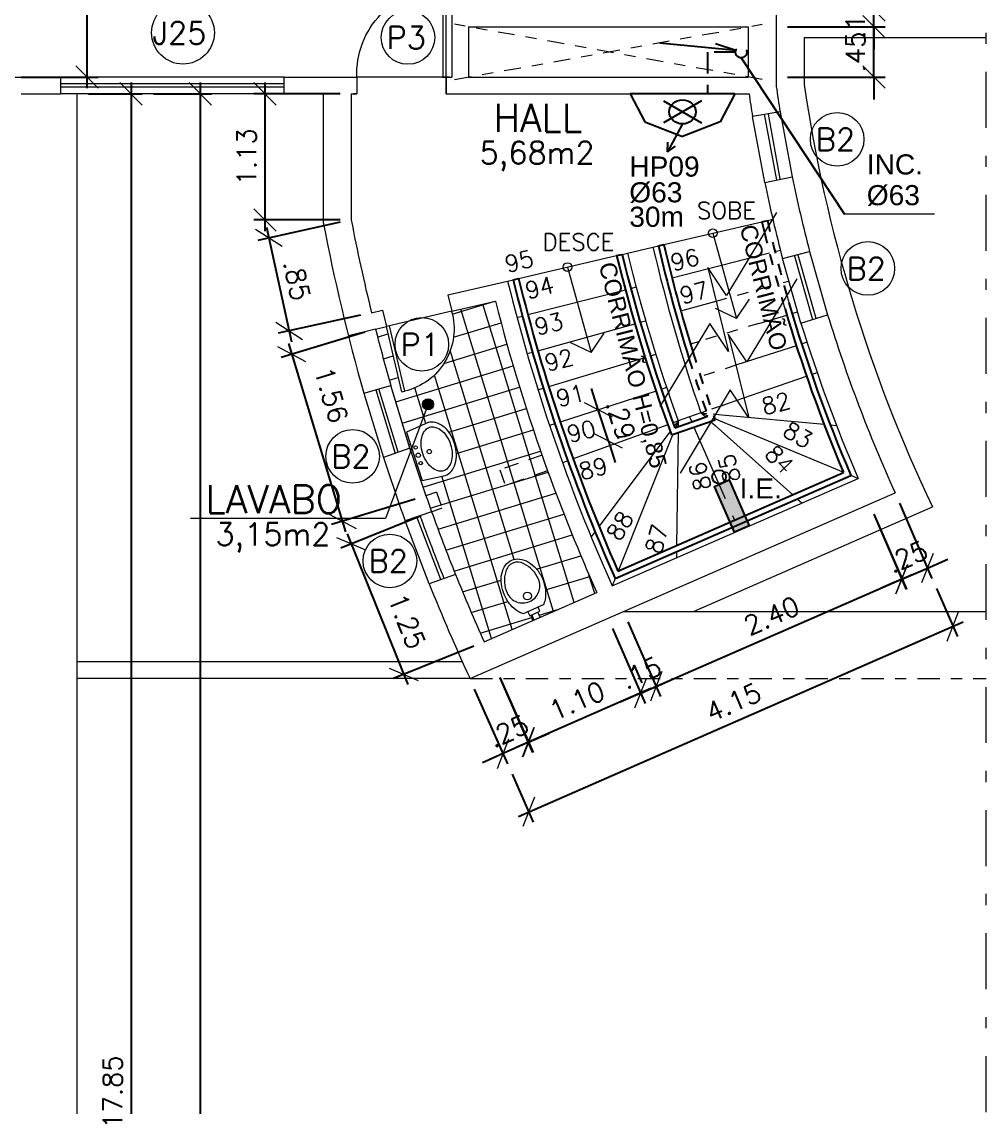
# Model space of a CAD drawing. Header units: millimetres. Extents: x 521 to 1055, y 261 to 520.
# Drawn here: x 547.07 to 555.69, y 299.95 to 309.66 of the extents above; entities that cross this region are included whole.
import ezdxf
from ezdxf.enums import TextEntityAlignment as Align

# ---------------------------------------------------------------- set-up
doc = ezdxf.new("R2010")
doc.units = ezdxf.units.MM
for name, pattern in [('CONTINU', [0]), ('DASHDOT', [1, 0.5, -0.25, 0, -0.25]), ('DASHDOTX2', [2, 1, -0.5, 0, -0.5]), ('DIVIDE2', [15.875, 6.35, -3.175, 0, -3.175, 0, -3.175]), ('HIDDEN', [9.525, 6.35, -3.175])]:
    doc.linetypes.add(name, pattern=pattern)
doc.layers.add('0.1', color=8, linetype='Continuous', lineweight=13)
doc.layers.add('ppci', color=8, linetype='Continuous')
doc.styles.add('80X50', font='romans.shx')
doc.styles.add('ROMANS', font='romans')
doc.styles.get("Standard").update_dxf_attribs({"font": 'romans.shx'})
doc.styles.add('STYLE1', font='sanss___.ttf')
doc.dimstyles.new('Fares Eng - 50', dxfattribs={"dimscale": 2, "dimtxt": 0.085, "dimasz": 0.1, "dimexe": 0.05, "dimexo": 0.05, "dimgap": 0.04, "dimtad": 1, "dimzin": 4, "dimdsep": 46, "dimtxsty": 'ROMANS', "dimblk1": 'OBLIQUE', "dimblk2": 'OBLIQUE', "dimsah": 1, "dimcen": 0.05, "dimdle": 0.05, "dimclrd": 8, "dimclre": 8, "dimclrt": 8, "dimaunit": 1, "dimadec": 0, "dimazin": 0, "dimtfac": 1, "dimtix": 1, "dimtmove": 2, "dimatfit": 0, "dimldrblk": 'OPEN90', "dimfxl": 1, "dimtolj": 1, "dimtzin": 0, "dimarcsym": 0})

# ---------------------------------------------------------------- blocks, each defined once
blk = doc.blocks.new('_OBLIQUE')
at = {"color": 0, "linetype": 'ByBlock'}
blk.add_line((-0.5, -0.5), (0.5, 0.5), dxfattribs=at)
blk = doc.blocks.new('*D1489')
at = {"layer": '0.1', "color": 8, "linetype": 'CONTINU', "lineweight": -2, "transparency": 16777216}
for p, q in [((552.2227, 306.1902), (552.1612, 306.3806)), ((552.3039, 306.2164), (552.3179, 306.221)), ((552.3133, 305.9098), (552.2227, 306.1902)), ((552.3944, 305.936), (552.4084, 305.9405)), ((552.3133, 305.9098), (552.3747, 305.7195))]:
    blk.add_line(p, q, dxfattribs=at)
at = {"layer": 'DEFPOINTS', "color": 0, "linetype": 'CONTINU', "lineweight": -2, "transparency": 16777216}
for p in [(552.2087, 306.1857), (552.2227, 306.1902), (552.2993, 305.9053)]:
    blk.add_point(p, dxfattribs=at)
at = {"layer": '0.1', "color": 8, "linetype": 'CONTINU', "lineweight": -2, "transparency": 16777216, "xscale": 0.2, "yscale": 0.2, "zscale": 0.2}
for p, rotation in [((552.2227, 306.1902), 287.8981106747853), ((552.3133, 305.9098), 107.8981106747853)]:
    blk.add_blockref('_OBLIQUE', p, dxfattribs=dict(at, rotation=rotation))
at = {"layer": '0.1', "color": 8, "linetype": 'CONTINU', "transparency": 16777216, "insert": (552.425, 306.1007), "char_height": 0.17, "attachment_point": 5, "rotation": 287.89811, "style": 'ROMANS'}
blk.add_mtext('\\A1;.29', dxfattribs=at)
blk = doc.blocks.new('_Open90')
at = {"color": 0, "linetype": 'ByBlock', "lineweight": -2}
for p, q in [((-0.5, 0.5), (0, 0)), ((0, 0), (-1, 0)), ((0, 0), (-0.5, -0.5))]:
    blk.add_line(p, q, dxfattribs=at)
blk = doc.blocks.new('P60')
at = {"color": 252}
blk.add_lwpolyline([(-0.6, 0.0596), (0, 0.0596), (0, 0.03), (-0.6, 0.03)], close=True, dxfattribs=at)
at = {"color": 8}
blk.add_arc((-0.0289, 0.0596), 0.5711, 87.10254, 180, dxfattribs=at)
blk = doc.blocks.new('ÁREA')
for p in [(0.00005, 0.003762), (0, 0)]:
    blk.add_attdef('COMPARTIMENTO', text='', height=0.0025).set_placement(p, align=Align.CENTER)
at = {"color": 1}
for p in [(-0.00005, -0.003762), (-0.000099, -0.007523)]:
    blk.add_attdef('ÁREA', text='', height=0.002, dxfattribs=at).set_placement(p, align=Align.CENTER)
blk = doc.blocks.new('*D1561')
at = {"layer": '0.1', "color": 8, "linetype": 'CONTINU', "lineweight": -2, "transparency": 16777216}
for p, q in [((548.6642, 309.1145), (548.6642, 286.8645)), ((548.2455, 309.0145), (548.7642, 309.0145)), ((548.2455, 286.9645), (548.7642, 286.9645))]:
    blk.add_line(p, q, dxfattribs=at)
at = {"layer": 'DEFPOINTS', "color": 0, "linetype": 'CONTINU', "lineweight": -2, "transparency": 16777216}
for p in [(548.1455, 309.0145), (548.1455, 286.9645), (548.6642, 286.9645)]:
    blk.add_point(p, dxfattribs=at)
at = {"layer": '0.1', "color": 8, "linetype": 'CONTINU', "lineweight": -2, "transparency": 16777216, "xscale": 0.2, "yscale": 0.2, "zscale": 0.2}
for p, rotation in [((548.6642, 309.0145), 90), ((548.6642, 286.9645), 270)]:
    blk.add_blockref('_OBLIQUE', p, dxfattribs=dict(at, rotation=rotation))
at = {"layer": '0.1', "color": 8, "linetype": 'CONTINU', "transparency": 16777216, "insert": (548.4992, 297.9895), "char_height": 0.17, "attachment_point": 5, "rotation": 90, "style": 'ROMANS'}
blk.add_mtext('\\A1;22.05', dxfattribs=at)
blk = doc.blocks.new('*D1562')
at = {"layer": '0.1', "color": 8, "linetype": 'CONTINU', "lineweight": -2, "transparency": 16777216}
for p, q in [((552.3502, 304.235), (552.6429, 303.5652)), ((551.3422, 303.7945), (551.635, 303.1246)), ((552.6945, 303.6968), (551.5033, 303.1762))]:
    blk.add_line(p, q, dxfattribs=at)
at = {"layer": 'DEFPOINTS', "color": 0, "linetype": 'CONTINU', "lineweight": -2, "transparency": 16777216}
for p in [(552.3101, 304.3266), (551.3022, 303.8861), (551.5949, 303.2163)]:
    blk.add_point(p, dxfattribs=at)
at = {"layer": '0.1', "color": 8, "linetype": 'CONTINU', "lineweight": -2, "transparency": 16777216, "xscale": 0.2, "yscale": 0.2, "zscale": 0.2}
for p, rotation in [((552.6029, 303.6568), 23.6073275904079), ((551.5949, 303.2163), 203.6073275904079)]:
    blk.add_blockref('_OBLIQUE', p, dxfattribs=dict(at, rotation=rotation))
at = {"layer": '0.1', "color": 8, "linetype": 'CONTINU', "transparency": 16777216, "insert": (552.0328, 303.5877), "char_height": 0.17, "attachment_point": 5, "rotation": 23.60733, "style": 'ROMANS'}
blk.add_mtext('\\A1;1.10', dxfattribs=at)
blk = doc.blocks.new('*D1563')
at = {"layer": '0.1', "color": 8, "linetype": 'CONTINU', "lineweight": -2, "transparency": 16777216}
for p, q in [((552.4876, 304.2951), (552.7804, 303.6252)), ((552.3502, 304.235), (552.6429, 303.5652)), ((552.7403, 303.7169), (552.9236, 303.797)), ((552.6029, 303.6568), (552.7403, 303.7169)), ((552.6029, 303.6568), (552.4196, 303.5767))]:
    blk.add_line(p, q, dxfattribs=at)
at = {"layer": 'DEFPOINTS', "color": 0, "linetype": 'CONTINU', "lineweight": -2, "transparency": 16777216}
for p in [(552.4476, 304.3867), (552.3101, 304.3266), (552.7403, 303.7169)]:
    blk.add_point(p, dxfattribs=at)
at = {"layer": '0.1', "color": 8, "linetype": 'CONTINU', "lineweight": -2, "transparency": 16777216, "xscale": 0.2, "yscale": 0.2, "zscale": 0.2}
for p, rotation in [((552.6029, 303.6568), 23.60732759035138), ((552.7403, 303.7169), 203.6073275903514)]:
    blk.add_blockref('_OBLIQUE', p, dxfattribs=dict(at, rotation=rotation))
at = {"layer": '0.1', "color": 8, "linetype": 'CONTINU', "transparency": 16777216, "insert": (552.6055, 303.838), "char_height": 0.17, "attachment_point": 5, "rotation": 23.60733, "style": 'ROMANS'}
blk.add_mtext('\\A1;.15', dxfattribs=at)
blk = doc.blocks.new('*D1564')
at = {"layer": '0.1', "color": 8, "linetype": 'CONTINU', "lineweight": -2, "transparency": 16777216}
for p, q in [((551.3429, 303.7948), (551.6412, 303.126)), ((551.1146, 303.6929), (551.4128, 303.0242)), ((551.6004, 303.2173), (551.7831, 303.2988)), ((551.6004, 303.2173), (551.3721, 303.1155)), ((551.3721, 303.1155), (551.1894, 303.034))]:
    blk.add_line(p, q, dxfattribs=at)
at = {"layer": 'DEFPOINTS', "color": 0, "linetype": 'CONTINU', "lineweight": -2, "transparency": 16777216}
for p in [(551.3022, 303.8861), (551.0738, 303.7843), (551.3721, 303.1155)]:
    blk.add_point(p, dxfattribs=at)
at = {"layer": '0.1', "color": 8, "linetype": 'CONTINU', "lineweight": -2, "transparency": 16777216, "xscale": 0.2, "yscale": 0.2, "zscale": 0.2}
for p, rotation in [((551.6004, 303.2173), 204.0350985561813), ((551.3721, 303.1155), 24.03509855618129)]:
    blk.add_blockref('_OBLIQUE', p, dxfattribs=dict(at, rotation=rotation))
at = {"layer": '0.1', "color": 8, "linetype": 'CONTINU', "transparency": 16777216, "insert": (551.4191, 303.3171), "char_height": 0.17, "attachment_point": 5, "rotation": 24.0351, "style": 'ROMANS'}
blk.add_mtext('\\A1;.25', dxfattribs=at)
blk = doc.blocks.new('*D1565')
at = {"layer": '0.1', "color": 8, "linetype": 'CONTINU', "lineweight": -2, "transparency": 16777216}
for p, q in [((554.6868, 305.2562), (554.9795, 304.5863)), ((552.6487, 303.6768), (555.0311, 304.718)), ((552.4876, 304.2951), (552.7804, 303.6252))]:
    blk.add_line(p, q, dxfattribs=at)
at = {"layer": 'DEFPOINTS', "color": 0, "linetype": 'CONTINU', "lineweight": -2, "transparency": 16777216}
for p in [(554.6467, 305.3478), (554.9395, 304.678), (552.4476, 304.3867)]:
    blk.add_point(p, dxfattribs=at)
at = {"layer": '0.1', "color": 8, "linetype": 'CONTINU', "lineweight": -2, "transparency": 16777216, "xscale": 0.2, "yscale": 0.2, "zscale": 0.2}
for p, rotation in [((554.9395, 304.678), 23.60732759040609), ((552.7403, 303.7169), 203.6073275904061)]:
    blk.add_blockref('_OBLIQUE', p, dxfattribs=dict(at, rotation=rotation))
at = {"layer": '0.1', "color": 8, "linetype": 'CONTINU', "transparency": 16777216, "insert": (553.7738, 304.3486), "char_height": 0.17, "attachment_point": 5, "rotation": 23.60733, "style": 'ROMANS'}
blk.add_mtext('\\A1;2.40', dxfattribs=at)
blk = doc.blocks.new('*D1566')
at = {"layer": '0.1', "color": 8, "linetype": 'CONTINU', "lineweight": -2, "transparency": 16777216}
for p, q in [((554.9159, 305.3549), (555.2058, 304.6826)), ((554.6863, 305.256), (554.9762, 304.5836)), ((555.1662, 304.7744), (555.3498, 304.8536)), ((554.9366, 304.6755), (555.1662, 304.7744)), ((554.9366, 304.6755), (554.753, 304.5963))]:
    blk.add_line(p, q, dxfattribs=at)
at = {"layer": 'DEFPOINTS', "color": 0, "linetype": 'CONTINU', "lineweight": -2, "transparency": 16777216}
for p in [(554.8763, 305.4468), (554.6467, 305.3478), (555.1662, 304.7744)]:
    blk.add_point(p, dxfattribs=at)
at = {"layer": '0.1', "color": 8, "linetype": 'CONTINU', "lineweight": -2, "transparency": 16777216, "xscale": 0.2, "yscale": 0.2, "zscale": 0.2}
for p, rotation in [((555.1662, 304.7744), 203.3250614767687), ((554.9366, 304.6755), 23.32506147676869)]:
    blk.add_blockref('_OBLIQUE', p, dxfattribs=dict(at, rotation=rotation))
at = {"layer": '0.1', "color": 8, "linetype": 'CONTINU', "transparency": 16777216, "insert": (554.9861, 304.8765), "char_height": 0.17, "attachment_point": 5, "rotation": 23.32506, "style": 'ROMANS'}
blk.add_mtext('\\A1;.25', dxfattribs=at)
blk = doc.blocks.new('*D1567')
at = {"layer": '0.1', "color": 8, "linetype": 'CONTINU', "lineweight": -2, "transparency": 16777216}
for p, q in [((555.2458, 304.591), (555.4337, 304.1614)), ((551.5091, 302.5545), (555.4852, 304.2931)), ((551.4529, 302.9325), (551.6407, 302.5029))]:
    blk.add_line(p, q, dxfattribs=at)
at = {"layer": 'DEFPOINTS', "color": 0, "linetype": 'CONTINU', "lineweight": -2, "transparency": 16777216}
for p in [(555.2058, 304.6826), (555.3936, 304.253), (551.4128, 303.0242)]:
    blk.add_point(p, dxfattribs=at)
at = {"layer": '0.1', "color": 8, "linetype": 'CONTINU', "lineweight": -2, "transparency": 16777216, "xscale": 0.2, "yscale": 0.2, "zscale": 0.2}
for p, rotation in [((555.3936, 304.253), 23.61734848958396), ((551.6007, 302.5945), 203.617348489584)]:
    blk.add_blockref('_OBLIQUE', p, dxfattribs=dict(at, rotation=rotation))
at = {"layer": '0.1', "color": 8, "linetype": 'CONTINU', "transparency": 16777216, "insert": (553.431, 303.575), "char_height": 0.17, "attachment_point": 5, "rotation": 23.61735, "style": 'ROMANS'}
blk.add_mtext('\\A1;4.15', dxfattribs=at)
blk = doc.blocks.new('*D1699')
at = {"layer": '0.1', "color": 8, "linetype": 'CONTINU', "lineweight": -2, "transparency": 16777216}
for p, q in [((549.2431, 309.1145), (549.2431, 307.7871)), ((549.914, 309.0145), (549.1431, 309.0145)), ((549.914, 307.8871), (549.1431, 307.8871))]:
    blk.add_line(p, q, dxfattribs=at)
at = {"layer": 'DEFPOINTS', "color": 0, "linetype": 'CONTINU', "lineweight": -2, "transparency": 16777216}
for p in [(550.014, 309.0145), (549.2431, 307.8871), (550.014, 307.8871)]:
    blk.add_point(p, dxfattribs=at)
at = {"layer": '0.1', "color": 8, "linetype": 'CONTINU', "lineweight": -2, "transparency": 16777216, "xscale": 0.2, "yscale": 0.2, "zscale": 0.2}
for p, rotation in [((549.2431, 309.0145), 90), ((549.2431, 307.8871), 270)]:
    blk.add_blockref('_OBLIQUE', p, dxfattribs=dict(at, rotation=rotation))
at = {"layer": '0.1', "color": 8, "linetype": 'CONTINU', "transparency": 16777216, "insert": (549.0781, 308.4508), "char_height": 0.17, "attachment_point": 5, "rotation": 90, "style": 'ROMANS'}
blk.add_mtext('\\A1;1.13', dxfattribs=at)
blk = doc.blocks.new('*D1700')
at = {"layer": '0.1', "color": 8, "linetype": 'CONTINU', "lineweight": -2, "transparency": 16777216}
for p, q in [((549.9163, 307.8657), (549.1796, 307.7046)), ((549.2559, 307.8237), (549.4802, 306.7982)), ((550.0979, 307.0356), (549.3611, 306.8745))]:
    blk.add_line(p, q, dxfattribs=at)
at = {"layer": 'DEFPOINTS', "color": 0, "linetype": 'CONTINU', "lineweight": -2, "transparency": 16777216}
for p in [(550.014, 307.8871), (550.1956, 307.057), (549.4588, 306.8959)]:
    blk.add_point(p, dxfattribs=at)
at = {"layer": '0.1', "color": 8, "linetype": 'CONTINU', "lineweight": -2, "transparency": 16777216, "xscale": 0.2, "yscale": 0.2, "zscale": 0.2}
for p, rotation in [((549.2773, 307.726), 102.3347759635449), ((549.4588, 306.8959), 282.3347759635448)]:
    blk.add_blockref('_OBLIQUE', p, dxfattribs=dict(at, rotation=rotation))
at = {"layer": '0.1', "color": 8, "linetype": 'CONTINU', "transparency": 16777216, "insert": (549.5292, 307.3462), "char_height": 0.17, "attachment_point": 5, "rotation": 282.33478, "style": 'ROMANS'}
blk.add_mtext('\\A1;.85', dxfattribs=at)
blk = doc.blocks.new('*D1701')
at = {"layer": '0.1', "color": 8, "linetype": 'CONTINU', "lineweight": -2, "transparency": 16777216}
for p, q in [((554.6876, 309.6145), (554.6876, 309.8145)), ((553.914, 309.6145), (554.7876, 309.6145)), ((554.6876, 309.1645), (554.6876, 309.6145)), ((553.914, 309.1645), (554.7876, 309.1645)), ((554.6876, 309.1645), (554.6876, 308.9645))]:
    blk.add_line(p, q, dxfattribs=at)
at = {"layer": 'DEFPOINTS', "color": 0, "linetype": 'CONTINU', "lineweight": -2, "transparency": 16777216}
for p in [(553.814, 309.6145), (554.6876, 309.6145), (553.814, 309.1645)]:
    blk.add_point(p, dxfattribs=at)
at = {"layer": '0.1', "color": 8, "linetype": 'CONTINU', "lineweight": -2, "transparency": 16777216, "xscale": 0.2, "yscale": 0.2, "zscale": 0.2}
for p, rotation in [((554.6876, 309.6145), 270), ((554.6876, 309.1645), 90)]:
    blk.add_blockref('_OBLIQUE', p, dxfattribs=dict(at, rotation=rotation))
at = {"layer": '0.1', "color": 8, "linetype": 'CONTINU', "transparency": 16777216, "insert": (554.5226, 309.3895), "char_height": 0.17, "attachment_point": 5, "rotation": 90, "style": 'ROMANS'}
blk.add_mtext('\\A1;.45', dxfattribs=at)
blk = doc.blocks.new('*D1568')
at = {"layer": '0.1', "color": 8, "linetype": 'CONTINU', "lineweight": -2, "transparency": 16777216}
for p, q in [((554.6876, 309.7645), (554.6876, 309.9645)), ((553.914, 309.7645), (554.7876, 309.7645)), ((554.6876, 309.6145), (554.6876, 309.7645)), ((553.914, 309.6145), (554.7876, 309.6145)), ((554.6876, 309.6145), (554.6876, 309.4145))]:
    blk.add_line(p, q, dxfattribs=at)
at = {"layer": 'DEFPOINTS', "color": 0, "linetype": 'CONTINU', "lineweight": -2, "transparency": 16777216}
for p in [(553.814, 309.7645), (554.6876, 309.7645), (553.814, 309.6145)]:
    blk.add_point(p, dxfattribs=at)
at = {"layer": '0.1', "color": 8, "linetype": 'CONTINU', "lineweight": -2, "transparency": 16777216, "xscale": 0.2, "yscale": 0.2, "zscale": 0.2}
for p, rotation in [((554.6876, 309.7645), 270), ((554.6876, 309.6145), 90)]:
    blk.add_blockref('_OBLIQUE', p, dxfattribs=dict(at, rotation=rotation))
at = {"layer": '0.1', "color": 8, "linetype": 'CONTINU', "transparency": 16777216, "insert": (554.5226, 309.6895), "char_height": 0.17, "attachment_point": 5, "rotation": 90, "style": 'ROMANS'}
blk.add_mtext('\\A1;.15', dxfattribs=at)
blk = doc.blocks.new('*D1702')
at = {"layer": '0.1', "color": 8, "linetype": 'CONTINU', "lineweight": -2, "transparency": 16777216}
for p, q in [((547.6507, 312.6145), (547.6507, 309.0645)), ((547.064, 312.5145), (547.7507, 312.5145)), ((547.064, 309.1645), (547.7507, 309.1645))]:
    blk.add_line(p, q, dxfattribs=at)
at = {"layer": 'DEFPOINTS', "color": 0, "linetype": 'CONTINU', "lineweight": -2, "transparency": 16777216}
for p in [(546.964, 312.5145), (546.964, 309.1645), (547.6507, 309.1645)]:
    blk.add_point(p, dxfattribs=at)
at = {"layer": '0.1', "color": 8, "linetype": 'CONTINU', "lineweight": -2, "transparency": 16777216, "xscale": 0.2, "yscale": 0.2, "zscale": 0.2}
for p, rotation in [((547.6507, 312.5145), 90), ((547.6507, 309.1645), 270)]:
    blk.add_blockref('_OBLIQUE', p, dxfattribs=dict(at, rotation=rotation))
at = {"layer": '0.1', "color": 8, "linetype": 'CONTINU', "transparency": 16777216, "insert": (547.4857, 310.8395), "char_height": 0.17, "attachment_point": 5, "rotation": 90, "style": 'ROMANS'}
blk.add_mtext('\\A1;3.35', dxfattribs=at)
blk = doc.blocks.new('*D1784')
at = {"layer": '0.1', "color": 8, "linetype": 'CONTINU', "lineweight": -2, "transparency": 16777216}
for p, q in [((548.0455, 309.1145), (548.0455, 291.0645)), ((547.664, 309.0145), (548.1455, 309.0145)), ((547.264, 291.1645), (548.1455, 291.1645))]:
    blk.add_line(p, q, dxfattribs=at)
at = {"layer": 'DEFPOINTS', "color": 0, "linetype": 'CONTINU', "lineweight": -2, "transparency": 16777216}
for p in [(547.564, 309.0145), (547.164, 291.1645), (548.0455, 291.1645)]:
    blk.add_point(p, dxfattribs=at)
at = {"layer": '0.1', "color": 8, "linetype": 'CONTINU', "lineweight": -2, "transparency": 16777216, "xscale": 0.2, "yscale": 0.2, "zscale": 0.2}
for p, rotation in [((548.0455, 309.0145), 90), ((548.0455, 291.1645), 270)]:
    blk.add_blockref('_OBLIQUE', p, dxfattribs=dict(at, rotation=rotation))
at = {"layer": '0.1', "color": 8, "linetype": 'CONTINU', "transparency": 16777216, "insert": (547.8805, 300.0895), "char_height": 0.17, "attachment_point": 5, "rotation": 90, "style": 'ROMANS'}
blk.add_mtext('\\A1;17.85', dxfattribs=at)
blk = doc.blocks.new('*D1805')
at = {"layer": '0.1', "color": 8, "linetype": 'CONTINU', "lineweight": -2, "transparency": 16777216}
for p, q in [((550.1361, 306.8825), (549.388, 306.6565)), ((549.4548, 306.7811), (549.9632, 305.0983)), ((550.5867, 305.3912), (549.8386, 305.1651))]:
    blk.add_line(p, q, dxfattribs=at)
at = {"layer": 'DEFPOINTS', "color": 0, "linetype": 'CONTINU', "lineweight": -2, "transparency": 16777216}
for p in [(550.2318, 306.9114), (550.6824, 305.4201), (549.9343, 305.1941)]:
    blk.add_point(p, dxfattribs=at)
at = {"layer": '0.1', "color": 8, "linetype": 'CONTINU', "lineweight": -2, "transparency": 16777216, "xscale": 0.2, "yscale": 0.2, "zscale": 0.2}
for p, rotation in [((549.4837, 306.6854), 106.8125133954057), ((549.9343, 305.1941), 286.8125133954057)]:
    blk.add_blockref('_OBLIQUE', p, dxfattribs=dict(at, rotation=rotation))
at = {"layer": '0.1', "color": 8, "linetype": 'CONTINU', "transparency": 16777216, "insert": (549.8358, 306.3245), "char_height": 0.17, "attachment_point": 5, "rotation": 286.81251, "style": 'ROMANS'}
blk.add_mtext('\\A1;1.56', dxfattribs=at)
blk = doc.blocks.new('*D1806')
at = {"layer": '0.1', "color": 8, "linetype": 'CONTINU', "lineweight": -2, "transparency": 16777216}
for p, q in [((550.6401, 305.2415), (549.9218, 304.9518)), ((549.9771, 305.082), (550.5211, 303.7328)), ((551.1093, 304.0778), (550.391, 303.7881))]:
    blk.add_line(p, q, dxfattribs=at)
at = {"layer": 'DEFPOINTS', "color": 0, "linetype": 'CONTINU', "lineweight": -2, "transparency": 16777216}
for p in [(550.7328, 305.2788), (551.2021, 304.1152), (550.4837, 303.8255)]:
    blk.add_point(p, dxfattribs=at)
at = {"layer": '0.1', "color": 8, "linetype": 'CONTINU', "lineweight": -2, "transparency": 16777216, "xscale": 0.2, "yscale": 0.2, "zscale": 0.2}
for p, rotation in [((550.0145, 304.9892), 111.9601388163917), ((550.4837, 303.8255), 291.9601388163917)]:
    blk.add_blockref('_OBLIQUE', p, dxfattribs=dict(at, rotation=rotation))
at = {"layer": '0.1', "color": 8, "linetype": 'CONTINU', "transparency": 16777216, "insert": (550.5121, 304.2996), "char_height": 0.17, "attachment_point": 5, "rotation": 291.96014, "style": 'ROMANS'}
blk.add_mtext('\\A1;1.25', dxfattribs=at)
blk = doc.blocks.new('Vaso')
for points in [[(0.03, -0.05), (0.03, 0), (-0.03, 0), (-0.03, -0.05)], [(0.05, -0.09), (0.05, -0.05), (-0.05, -0.05), (-0.05, -0.09)]]:
    blk.add_lwpolyline(points)
for points in [[(0.1829, -0.31, -0.071776), (0.168, -0.4129, -0.083144), (0.1287, -0.4938, -0.106699), (0.0652, -0.5518, -0.132564), (-0.0021, -0.57, -0.132564), (-0.0694, -0.5518, -0.106699), (-0.1329, -0.4938, -0.083144), (-0.1722, -0.4129, -0.071776), (-0.1871, -0.31, -0.071776), (-0.1722, -0.2071, -0.083144), (-0.1329, -0.1262, -0.060171), (-0.1, -0.09), (0.0958, -0.09, -0.060171), (0.1287, -0.1262, -0.083144), (0.168, -0.2071, -0.071776)], [(-0.0876, -0.4972, 0.2474), (0, -0.5413, 0.2474), (0.0876, -0.4972, 0.197858), (0.1521, -0.3175, 0.418329), (0, -0.1675, 0.418329), (-0.1521, -0.3175, 0.197858)]]:
    blk.add_lwpolyline(points, format="xyb", close=True)
blk.add_circle((-0.0021, -0.22), 0.0352)
blk = doc.blocks.new('Cuba-emp')
blk.add_lwpolyline([(0.21, 0.2482), (0, 0.2274), (0, -0.2274), (0.21, -0.2482, 0.137816), (0.2706, -0.2312, 0.107041), (0.3288, -0.1757, 0.080751), (0.3645, -0.099, 0.068643), (0.378, -0.0007, 0.068643), (0.3645, 0.0976, 0.080751), (0.3288, 0.1743, 0.107041), (0.2706, 0.2298, 0.115752), (0.21, 0.2482)], format="xyb")
blk.add_lwpolyline([(0.21, 0.2045, -0.131827), (0.2501, 0.1937, -0.106633), (0.2967, 0.1515, -0.083482), (0.3283, 0.0871, -0.072232), (0.3409, 0, -0.072232), (0.3283, -0.0871, -0.083482), (0.2967, -0.1515, -0.106633), (0.2501, -0.1937, -0.131827), (0.21, -0.2045, -0.131827), (0.1699, -0.1937, -0.106633), (0.1233, -0.1515, -0.083482), (0.0918, -0.0871, -0.072232), (0.0791, 0, -0.072232), (0.0918, 0.0871, -0.083482), (0.1233, 0.1515, -0.106633), (0.1699, 0.1937, -0.131827)], format="xyb", close=True)
for centre, radius in [((0.0365, -0.0023), 0.0193), ((0.0365, -0.0023), 0.0193), ((0.0358, 0.0711), 0.0155), ((0.1403, -0.0014), 0.0198), ((0.0358, -0.0757), 0.0155)]:
    blk.add_circle(centre, radius)
blk = doc.blocks.new('P80')
for points in [[(0, 0.86), (0, 0.83), (0.15, 0.83), (0.15, 0.86)], [(0, 0), (0, 0.03), (0.15, 0.03), (0.15, 0)]]:
    blk.add_lwpolyline(points)
blk.add_lwpolyline([(-0.8, 0.06), (0, 0.06), (0, 0.03), (-0.8, 0.03)], close=True)
at = {"color": 8}
blk.add_arc((-0.0251, 0.0555), 0.7749, 88.14082, 179.6698, dxfattribs=at)

msp = doc.modelspace()

# ---------------------------------------------------------------- hatches: boundary and pattern name
at = {"layer": '0.1', "linetype": 'CONTINU'}
h = msp.add_hatch(dxfattribs=at)
h.set_pattern_fill('_USER', color=8, scale=0.2, angle=17, style=0, double=1, pattern_type=0)
h.set_pattern_definition([(17, (550.23182, 304.11516), (-0.058474, 0.191261), []), (107, (550.23182, 304.11516), (-0.191261, -0.058474), [])])
h.paths.add_polyline_path([(551.30329, 307.16131), (550.91134, 307.06991, -0.429104), (550.49211, 306.35604), (550.46328, 306.34932), (550.32702, 306.93364), (550.2978, 306.92683), (550.23182, 306.91144, 0.0075426), (550.36799, 306.40676), (550.53855, 305.84654, 0.0003492), (550.54601, 305.82352), (550.55465, 305.84663), (550.50823, 305.99078), (550.62807, 306.0429), (550.68397, 306.19231, -0.3128508), (550.65159, 306.23899, -1), (550.75127, 306.23899, -0.5234024), (550.68397, 306.19231), (550.62807, 306.0429), (550.70176, 306.07494, -0.1157522), (550.76507, 306.07597, -0.1070412), (550.83751, 306.04102, -0.0807505), (550.89494, 305.97898, -0.0686428), (550.93799, 305.88952, -0.0686428), (550.95523, 305.79175, -0.0807505), (550.94479, 305.70785, -0.1070412), (550.90636, 305.6372, -0.1378156), (550.85391, 305.60243), (550.64764, 305.55786), (550.55465, 305.84663), (550.54601, 305.82352, 0.0061443), (550.68243, 305.42012), (550.77676, 305.45332), (550.82717, 305.31205), (550.73284, 305.27885, 0.0086605), (550.94674, 304.71805, 0.0094474), (551.20206, 304.11516), (551.64824, 304.31017), (551.62822, 304.35598), (551.60989, 304.34797), (551.59388, 304.38462), (551.55192, 304.36629, -0.060172), (551.50727, 304.38623, -0.0831447), (551.43884, 304.44461, -0.0717749), (551.384, 304.53299, -0.0717749), (551.35638, 304.63327, -0.0831455), (551.36003, 304.72315, -0.1066992), (551.39503, 304.80175, -0.1325636), (551.4494, 304.84532, -0.1325636), (551.5183, 304.85562, -0.1066992), (551.59976, 304.82793, -0.0831455), (551.6682, 304.76955, -0.0717749), (551.72304, 304.68116, -0.0717749), (551.75065, 304.58088, -0.0831447), (551.74701, 304.491, -0.060172), (551.73132, 304.44469), (551.68551, 304.42467), (551.70153, 304.38802), (551.6832, 304.38001), (551.70322, 304.33419), (552.21003, 304.55569, -0.0180892), (551.7705, 305.64404), (551.39315, 305.51124), (551.34274, 305.65252), (551.72004, 305.78531, -0.022161)])
h.paths.add_polyline_path([(551.7705, 305.64404, -0.002311), (551.72004, 305.78531), (551.34274, 305.65252), (551.39315, 305.51124)], flags=17)
h.paths.add_polyline_path([(550.77676, 305.45332), (550.68243, 305.42012, 0.0021643), (550.73284, 305.27885), (550.82717, 305.31205)], flags=17)
msp.add_hatch(color=8, dxfattribs=at).paths.add_polyline_path([(550.75127, 306.23899, 1), (550.65159, 306.23899, 1)])
at = {"layer": 'ppci'}
msp.add_hatch(color=10, dxfattribs=at).paths.add_polyline_path([(553.39343, 305.56238), (553.26285, 305.50531), (553.44247, 305.09432), (553.57305, 305.15138)])

# ---------------------------------------------------------------- linework, layer by layer
at = {"layer": '0.1', "color": 8, "linetype": 'DASHDOTX2', "ltscale": 0.5}
msp.add_line((555.6924, 277.91074), (555.6924, 340.92222), dxfattribs=at)
at = {"layer": '0.1', "color": 7}
for p, q in [((550.91404, 310.33948), (550.91404, 309.16448)), ((553.81404, 309.76448), (553.81404, 309.08048)), ((551.06404, 309.61448), (553.56404, 309.61448)), ((551.06404, 309.61448), (551.06404, 309.16448)), ((553.56404, 309.61448), (553.56404, 309.16448)), ((546.96404, 309.16448), (547.41404, 309.16448)), ((547.41404, 309.16448), (547.41404, 309.01448)), ((549.41404, 309.01448), (549.41404, 309.16448)), ((549.41404, 309.16448), (550.06404, 309.16448)), ((550.06404, 309.16448), (550.06404, 309.01448)), ((550.86404, 309.01448), (550.86404, 309.16448)), ((550.86404, 309.16448), (550.91404, 309.16448)), ((551.06404, 309.16448), (553.56404, 309.16448)), ((547.06404, 309.01448), (547.41404, 309.01448)), ((549.41404, 309.01448), (549.76404, 309.01448)), ((549.76404, 309.01448), (549.76404, 307.86328)), ((550.01404, 309.01448), (550.06404, 309.01448)), ((550.01404, 309.01448), (550.01404, 307.88711)), ((550.86404, 309.01448), (553.57102, 309.01448)), ((553.84891, 308.8532), (553.60214, 308.81318)), ((553.71115, 308.22302), (553.95594, 308.27379)), ((552.48431, 307.59074), (552.71243, 307.64394)), ((553.87082, 307.54124), (554.1127, 307.60443)), ((550.87734, 307.216), (551.41297, 307.34091)), ((550.87734, 307.216), (550.91361, 307.07043)), ((550.91361, 307.07043), (551.30329, 307.16131)), ((550.19556, 307.05701), (550.29296, 307.07972)), ((550.29296, 307.07972), (550.32922, 306.93416)), ((554.0352, 306.96404), (554.27408, 307.03775)), ((550.23182, 306.91144), (550.32922, 306.93416)), ((550.12764, 306.338), (550.36799, 306.40676)), ((553.14019, 306.16267), (552.93848, 306.0899)), ((550.53855, 305.84654), (550.30265, 305.76352)), ((552.34748, 304.61576), (554.54659, 305.57686)), ((551.07641, 303.78741), (554.87677, 305.44833)), ((550.73284, 305.27885), (550.49701, 305.19585)), ((550.94674, 304.71805), (550.7107, 304.63498)), ((551.20206, 304.11516), (552.21003, 304.55569))]:
    msp.add_line(p, q, dxfattribs=at)
at = {"layer": '0.1', "color": 8, "linetype": 'DASHDOT', "ltscale": 0.3}
for p, q in [((550.93904, 309.14198), (553.68904, 309.63698)), ((553.68904, 309.14198), (550.93904, 309.63698))]:
    msp.add_line(p, q, dxfattribs=at)
at = {"layer": '0.1', "color": 8}
for p, q in [((555.6924, 309.51448), (554.06404, 309.51448)), ((554.06404, 309.51448), (554.06404, 309.09857)), ((553.24806, 307.76884), (553.45973, 307.00622)), ((551.94864, 307.46582), (552.16031, 306.7032)), ((553.45973, 307.00622), (553.27201, 307.09397)), ((553.45973, 307.00622), (553.57536, 307.17816)), ((552.16031, 306.7032), (552.27595, 306.87514)), ((552.16031, 306.7032), (551.97259, 306.79095)), ((550.53855, 305.84654), (550.36799, 306.40676)), ((550.43469, 305.80999), (550.26222, 306.3765)), ((553.07354, 304.38741), (555.21131, 305.32171)), ((552.44927, 304.38741), (555.6924, 304.38741)), ((551.00781, 303.93741), (547.56404, 303.93741)), ((551.07641, 303.78741), (547.56404, 303.78741))]:
    msp.add_line(p, q, dxfattribs=at)
at = {"layer": '0.1', "color": 8, "linetype": 'CONTINU', "lineweight": -2}
msp.add_line((553.50089, 309.33567), (554.4233, 307.93746), dxfattribs=at)
at = {"layer": '0.1', "color": 8, "linetype": 'CONTINU'}
for p, q in [((549.41404, 309.16448), (547.41404, 309.16448)), ((550.86404, 309.16448), (550.06404, 309.16448)), ((549.41404, 309.10448), (547.41404, 309.10448)), ((549.41404, 309.07448), (547.41404, 309.07448)), ((549.41404, 309.01448), (547.41404, 309.01448)), ((547.56404, 288.11448), (547.56404, 309.01448)), ((553.81932, 308.243), (553.71031, 308.83316)), ((553.74074, 308.83322), (553.84777, 308.25381)), ((553.84891, 308.8532), (553.95594, 308.27379)), ((553.71115, 308.22302), (553.60214, 308.81318)), ((552.80981, 307.66665), (553.6863, 307.87104)), ((553.73499, 307.8824), (553.78368, 307.89375)), ((555.22848, 307.93746), (554.4233, 307.93746)), ((552.38691, 307.56803), (552.43561, 307.57938)), ((552.43561, 307.57938), (552.48431, 307.59074)), ((552.71243, 307.64394), (552.76112, 307.65529)), ((552.88244, 307.36921), (553.75448, 307.59181)), ((553.80293, 307.60418), (553.85137, 307.61654)), ((554.14099, 306.99417), (553.97662, 307.57136)), ((554.00691, 307.57431), (554.16829, 307.00763)), ((554.1127, 307.60443), (554.27408, 307.03775)), ((551.51036, 307.36362), (552.38691, 307.56803)), ((554.0352, 306.96404), (553.87082, 307.54124)), ((551.41297, 307.34091), (551.46167, 307.35226)), ((552.51391, 307.27514), (552.56236, 307.28751)), ((553.87673, 307.32708), (553.92491, 307.34045)), ((551.59336, 307.04016), (552.46546, 307.26277)), ((552.96134, 307.073), (553.27642, 307.16046)), ((550.91361, 307.07043), (550.32922, 306.93416)), ((551.49646, 307.01542), (551.54491, 307.02779)), ((553.65958, 306.96239), (553.90844, 307.03708)), ((553.95633, 307.05145), (554.00422, 307.06583)), ((550.23182, 306.91144), (549.9895, 306.84996)), ((551.68317, 306.71824), (552.55045, 306.95896)), ((552.59863, 306.97233), (552.64681, 306.9857)), ((553.04642, 306.77837), (553.12346, 306.80149)), ((554.08919, 306.79303), (554.04161, 306.77767)), ((551.58681, 306.69149), (551.63499, 306.70487)), ((553.99403, 306.7623), (553.6207, 306.64173)), ((551.77971, 306.39821), (552.64179, 306.65694)), ((552.68969, 306.67131), (552.73758, 306.68568)), ((553.6207, 306.64173), (553.45329, 306.58766)), ((554.13245, 306.50606), (554.1797, 306.52242)), ((553.66078, 306.34283), (554.0852, 306.48971)), ((550.12764, 306.338), (550.30265, 305.76352)), ((550.23341, 306.36826), (550.40651, 305.80007)), ((551.68393, 306.36946), (551.73182, 306.38384)), ((552.73937, 306.3571), (551.88286, 306.08049)), ((552.83454, 306.38783), (552.78695, 306.37247)), ((553.38896, 306.24876), (553.66078, 306.34283)), ((550.70143, 306.23899), (550.31958, 305.21825)), ((553.31585, 306.22346), (553.23469, 306.19538)), ((553.31585, 306.22346), (553.38896, 306.24876)), ((553.03934, 306.12629), (553.05886, 306.08162)), ((553.14019, 306.16267), (553.18744, 306.17903)), ((553.14019, 306.16267), (553.2021, 306.13689)), ((553.14019, 306.16267), (553.19487, 306.15762)), ((553.14019, 306.16267), (553.18294, 306.12456)), ((553.24958, 306.15256), (553.32688, 306.14542)), ((553.32688, 306.14542), (554.24159, 306.06088)), ((551.83528, 306.06512), (551.78769, 306.04975)), ((552.84442, 306.05597), (551.99782, 305.75055)), ((552.93848, 306.0899), (552.89145, 306.07294)), ((552.93848, 306.0899), (552.90258, 306.04219)), ((552.93848, 306.0899), (552.91523, 306.03191)), ((552.93848, 306.0899), (552.93779, 306.03972)), ((553.07895, 306.03566), (553.35806, 305.39701)), ((553.2257, 306.08644), (553.26852, 306.04826)), ((553.26417, 306.11103), (553.29781, 306.09702)), ((553.26852, 306.04826), (553.96163, 305.43034)), ((553.29781, 306.09702), (554.41436, 305.63194)), ((554.29713, 306.05574), (554.35272, 306.0506)), ((552.86673, 305.99454), (552.22931, 305.14739)), ((552.8906, 305.97048), (552.40053, 304.74808)), ((552.93706, 305.98655), (552.9231, 304.97646)), ((551.95079, 305.73358), (551.90376, 305.71662)), ((554.48035, 305.60446), (554.54659, 305.57686)), ((554.0027, 305.39373), (554.04377, 305.35711)), ((553.42474, 305.24445), (553.44263, 305.20352)), ((550.31958, 305.21825), (548.57846, 305.21825)), ((550.7107, 304.63498), (550.49701, 305.19585)), ((550.81449, 304.67151), (550.6008, 305.23238)), ((552.1943, 305.10086), (552.15933, 305.05438)), ((552.92234, 304.92156), (552.92158, 304.86666)), ((552.374, 304.68192), (552.34748, 304.61576))]:
    msp.add_line(p, q, dxfattribs=at)
at = {"layer": '0.1', "color": 8, "linetype": 'DASHDOT', "ltscale": 0.2}
for p, q in [((553.27642, 307.16046), (553.82856, 307.3137)), ((553.65958, 306.96239), (553.12346, 306.80149)), ((553.45329, 306.58766), (553.13759, 306.48571))]:
    msp.add_line(p, q, dxfattribs=at)
at = {"layer": '0.1', "color": 8, "linetype": 'HIDDEN', "ltscale": 0.02}
for p, q in [((551.72004, 305.78531), (551.34274, 305.65252)), ((551.34274, 305.65252), (551.39315, 305.51124)), ((551.7705, 305.64404), (551.39315, 305.51124)), ((550.77676, 305.45332), (550.68243, 305.42012)), ((550.77676, 305.45332), (550.82717, 305.31205)), ((550.73284, 305.27885), (550.82717, 305.31205))]:
    msp.add_line(p, q, dxfattribs=at)
at = {"layer": '0.1', "color": 8, "linetype": 'DASHDOT', "ltscale": 0.4}
msp.add_line((551.07641, 303.78741), (555.6924, 303.78741), dxfattribs=at)
at = {"layer": '0.1', "color": 8}
for points in [[(553.81616, 307.95471), (553.37005, 307.21203), (553.20136, 307.46132), (553.29481, 307.08676), (553.38825, 306.71219), (553.21956, 306.96148), (552.77346, 306.2188)], [(553.9985, 307.35996), (553.5524, 306.61727), (553.38371, 306.86656), (553.47715, 306.492), (553.5706, 306.11743), (553.40191, 306.36673), (552.9558, 305.62404)]]:
    msp.add_lwpolyline(points, dxfattribs=at)
for centre, radius in [((548.51001, 309.56063), 0.28038), ((550.52151, 309.51858), 0.23964), ((554.35894, 308.60793), 0.23964), ((553.24806, 307.76884), 0.03865), ((554.63346, 307.45316), 0.23964), ((551.94864, 307.46582), 0.03865), ((550.64582, 306.77473), 0.23964), ((550.02661, 305.77351), 0.23964), ((550.36018, 304.83831), 0.23964)]:
    msp.add_circle(centre, radius, dxfattribs=at)
at = {"layer": '0.1', "color": 8, "linetype": 'CONTINU'}
msp.add_circle((550.70143, 306.23899), 0.04984, dxfattribs=at)
at = {"layer": '0.1', "color": 7}
for centre, radius, start, end in [((567.14718, 311.01007), 13.47205, 188.234731, 189.212682), ((567.14718, 311.01007), 13.72205, 188.362157, 189.212682), ((567.14718, 311.01007), 13.47205, 191.718753, 194.642841), ((567.14718, 311.01007), 13.72205, 191.718753, 194.642841), ((567.02682, 311.17242), 17.57708, 190.851515, 195.964456), ((567.02682, 311.17242), 17.32708, 190.929756, 193.739796), ((567.02682, 311.17242), 14.97708, 193.836018, 199.837439), ((567.14718, 311.01007), 14.82205, 193.126583, 199.089194), ((567.02682, 311.17242), 16.07708, 193.787476, 204.068359), ((567.02682, 311.17242), 16.22708, 194.311068, 199.918804), ((567.14718, 311.01007), 13.47205, 197.148912, 204.383083), ((567.02682, 311.17242), 17.32708, 194.235862, 195.964456), ((567.14718, 311.01007), 13.72205, 197.148912, 203.325061), ((567.02682, 311.17242), 17.32708, 197.900975, 199.885179), ((567.02682, 311.17242), 17.57708, 197.922146, 199.878124), ((567.02682, 311.17242), 16.22708, 199.918804, 204.064097), ((567.02682, 311.17242), 17.32708, 201.869979, 204.035099), ((567.02682, 311.17242), 17.57708, 201.834672, 204.844028)]:
    msp.add_arc(centre, radius, start, end, dxfattribs=at)
at = {"layer": '0.1', "color": 8}
msp.add_arc((567.14718, 311.01007), 13.22205, 188.312353, 205.481399, dxfattribs=at)
at = {"layer": '0.1', "color": 8, "linetype": 'CONTINU'}
for centre, radius, start, end in [((567.14718, 311.01007), 13.77205, 196.010616, 196.292339), ((567.14718, 311.01007), 13.82205, 196.203573, 196.483408), ((567.02682, 311.17242), 17.43708, 199.88205, 201.854319), ((567.02682, 311.17242), 17.32708, 199.885179, 201.869979)]:
    msp.add_arc(centre, radius, start, end, dxfattribs=at)
at = {"layer": 'ppci', "color": 10}
for q in [(552.77215, 309.46783), (553.27091, 309.46235)]:
    msp.add_line((553.45346, 309.40148), q, dxfattribs=at)
at = {"layer": 'ppci', "color": 12, "linetype": 'DIVIDE2', "ltscale": 0.03}
for p, q in [((553.45089, 309.38567), (553.20089, 309.38567)), ((553.20089, 309.38567), (553.20089, 309.01448))]:
    msp.add_line(p, q, dxfattribs=at)
at = {"layer": 'ppci', "color": 10, "linetype": 'Continuous'}
for p, q in [((553.4445, 309.01448), (552.50795, 309.01448)), ((552.50795, 309.01448), (552.63865, 308.76352)), ((553.14669, 308.95157), (552.80564, 308.75466)), ((552.80613, 308.95135), (553.1466, 308.75479)), ((553.4445, 309.01448), (553.3138, 308.76352)), ((552.63865, 308.76352), (552.97623, 308.63216)), ((552.97623, 308.7453), (552.84329, 308.49565)), ((553.3138, 308.76352), (552.97623, 308.63216)), ((552.84329, 308.49565), (552.84628, 308.58101)), ((552.84329, 308.49565), (552.91245, 308.54578))]:
    msp.add_line(p, q, dxfattribs=at)
at = {"layer": 'ppci', "color": 10, "linetype": 'CONTINU'}
for p, q in [((553.6863, 307.87104), (553.73499, 307.8824)), ((552.76112, 307.65529), (552.80981, 307.66665)), ((552.38691, 307.56803), (552.43561, 307.57938)), ((551.46167, 307.35226), (551.51009, 307.36474)), ((552.90732, 306.02917), (553.20387, 306.1318)), ((552.87725, 305.96586), (553.26772, 306.10099)), ((552.39861, 304.74724), (554.4157, 305.62879)), ((552.37298, 304.68147), (554.48106, 305.60279))]:
    msp.add_line(p, q, dxfattribs=at)
at = {"layer": 'ppci', "color": 10}
msp.add_lwpolyline([(553.57305, 305.15138), (553.44247, 305.09432), (553.26285, 305.50531), (553.39343, 305.56238)], close=True, dxfattribs=at)
at = {"layer": 'ppci', "color": 12, "linetype": 'DIVIDE2', "ltscale": 0.03}
msp.add_circle((553.50089, 309.38567), 0.05, dxfattribs=at)
at = {"layer": 'ppci', "color": 10}
msp.add_circle((553.30364, 305.5899), 0.06117, dxfattribs=at)
at = {"layer": 'ppci', "color": 10, "linetype": 'CONTINU'}
for centre, radius, start, end in [((567.14718, 311.01007), 13.82205, 193.126583, 193.531436), ((567.14718, 311.01007), 14.72205, 193.126583, 196.988943), ((567.02682, 311.17242), 15.02708, 193.833657, 200.014933), ((567.14718, 311.01007), 14.77205, 193.126583, 197.163441), ((567.02682, 311.17242), 15.07708, 193.831312, 200.201902), ((567.02682, 311.17242), 16.02708, 193.787476, 203.891046), ((567.02682, 311.17242), 15.97708, 193.787476, 203.712627), ((567.14718, 311.01007), 13.82205, 196.483408, 202.912563), ((567.14718, 311.01007), 13.77205, 196.292339, 203.118067)]:
    msp.add_arc(centre, radius, start, end, dxfattribs=at)
at = {"layer": 'ppci', "color": 8, "linetype": 'DASHDOT', "ltscale": 0.2}
for radius, start, end in [(13.77205, 193.126583, 196.010616), (13.82205, 193.531436, 196.203573), (14.72205, 196.988943, 199.47838), (14.77205, 197.163441, 199.283127)]:
    msp.add_arc((567.14718, 311.01007), radius, start, end, dxfattribs=at)
at = {"layer": 'ppci', "color": 10, "linetype": 'Continuous'}
msp.add_ellipse((552.97623, 308.85315), major_axis=(0.1189, 0), ratio=0.9070953, dxfattribs=at)

# ---------------------------------------------------------------- block references
at = {"layer": '0.1', "color": 8, "xscale": -1}
for name, p, rotation in [('P80', (550.89404, 309.16448), 90), ('P60', (550.2978, 306.92683), 283.1265825310625)]:
    msp.add_blockref(name, p, dxfattribs=dict(at, rotation=rotation))
at = {"layer": '0.1', "color": 8}
ref = msp.add_blockref('ÁREA', (551.68306, 308.67563), dxfattribs=dict(at, xscale=133.3333333333333, yscale=133.3333333333333, zscale=133.3333333333333))
ref.add_attrib('COMPARTIMENTO', 'HALL', dxfattribs={"layer": '0', "color": 3, "height": 0.25}).set_placement((551.68306, 308.67563), align=Align.CENTER)
ref.add_attrib('ÁREA', '5,68m2', dxfattribs={"layer": '0', "color": 1, "height": 0.2}).set_placement((551.67643, 308.38768), align=Align.CENTER)
for name, p, rotation in [('Cuba-emp', (550.57794, 305.77432), 17.84899174491995), ('Vaso', (551.67573, 304.32218), 203.6073275903554)]:
    msp.add_blockref(name, p, dxfattribs=dict(at, rotation=rotation))
ref = msp.add_blockref('ÁREA', (549.32073, 305.26554), dxfattribs=dict(at, xscale=133.3333333333333, yscale=133.3333333333333, zscale=133.3333333333333))
ref.add_attrib('COMPARTIMENTO', 'LAVABO', dxfattribs={"layer": '0', "color": 3, "height": 0.25}).set_placement((549.32073, 305.26554), align=Align.CENTER)
ref.add_attrib('ÁREA', '3,15m2', dxfattribs={"layer": '0', "color": 1, "height": 0.2}).set_placement((549.3141, 304.97758), align=Align.CENTER)

# ---------------------------------------------------------------- texts
for s, p in [('J25', (548.23921, 309.45911)), ('P3', (550.3309, 309.41706)), ('B2', (554.16833, 308.50641)), ('B2', (554.44285, 307.35165)), ('P1', (550.45521, 306.67322)), ('B2', (549.836, 305.67199)), ('B2', (550.16957, 304.7368))]:
    msp.add_text(s, height=0.2, dxfattribs=at).set_placement(p)
at = {"layer": '0.1', "color": 8, "style": '80X50'}
for s, p in [('SOBE', (553.1048, 307.89624)), ('DESCE', (551.72477, 307.61521))]:
    msp.add_text(s, height=0.15, dxfattribs=at).set_placement(p)
for s, rotation, p in [('95', 14.319699, (551.40978, 307.4137)), ('96', 14.319699, (552.89103, 307.42713)), ('94', 14.319699, (551.59215, 307.1771)), ('97', 14.319699, (552.973, 307.13177)), ('93', 14.319699, (551.67542, 306.85251)), ('92', 14.319699, (551.76523, 306.53059)), ('91', 14.319699, (551.86892, 306.21271)), ('82', 14.319699, (553.70631, 306.14217)), ('90', 14.319699, (551.96492, 305.89284)), ('83', 329.319699, (553.85883, 305.96543)), ('84', 314.319699, (553.70029, 305.7836)), ('89', 14.319699, (552.07227, 305.56045)), ('85', 104.319699, (553.49768, 305.5592)), ('86', 104.319699, (553.23705, 305.48893)), ('88', 59.319699, (552.41552, 305.00414)), ('87', 74.319699, (552.78334, 304.89104))]:
    msp.add_text(s, height=0.15, rotation=rotation, dxfattribs=at).set_placement(p)
at = {"layer": 'ppci', "color": 10, "style": 'STYLE1'}
for s, p in [('HP09', (552.50044, 308.2744)), ('INC.', (554.62388, 308.29341)), ('Ø63', (552.50044, 308.04413)), ('Ø63', (554.62388, 308.01857)), ('30m', (552.50044, 307.82567)), ('I.E.', (553.48665, 305.3974))]:
    msp.add_text(s, height=0.18, dxfattribs=at).set_placement(p)
for s, p in [('CORRIMÃO', (553.486, 307.8229)), ('CORRIMÃO H=0,85', (552.22631, 307.48757))]:
    msp.add_text(s, height=0.15, rotation=284.319699, dxfattribs=at).set_placement(p)

# ---------------------------------------------------------------- dimensions: what is measured, and where the dimension line sits
at = {"layer": '0.1', "color": 8, "linetype": 'CONTINU'}
for base, p1, p2, picture, middle in [((547.65066, 309.16448), (546.96404, 312.51448), (546.96404, 309.16448), '*D1702', (547.48566, 310.83948)), ((554.68762, 309.76448), (553.81404, 309.61448), (553.81404, 309.76448), '*D1568', (554.52262, 309.68948)), ((554.68762, 309.61448), (553.81404, 309.16448), (553.81404, 309.61448), '*D1701', (554.52262, 309.38948)), ((548.04553, 291.16448), (547.56404, 309.01448), (547.16404, 291.16448), '*D1784', (547.88053, 300.08948)), ((548.66424, 286.96448), (548.14553, 309.01448), (548.14553, 286.96448), '*D1561', (548.49924, 297.98948))]:
    dim = msp.add_linear_dim(base=base, p1=p1, p2=p2, angle=90, dimstyle='Fares Eng - 50', dxfattribs=at)
    dim.commit()
    dim.dimension.update_dxf_attribs({"geometry": picture, "text_midpoint": middle})
for p1, p2, distance, picture, middle in [((550.01404, 309.01448), (550.01404, 307.88711), -0.77098, '*D1699', (549.07805, 308.45079)), ((550.01404, 307.88711), (550.19556, 307.05701), -0.75417, '*D1700', (549.52922, 307.3462)), ((552.29927, 305.90527), (552.2087, 306.18572), -0.01472, '*D1489', (552.425, 306.10073)), ((554.64671, 305.34779), (554.87628, 305.44677), -0.73217, '*D1566', (554.98606, 304.87646)), ((552.4476, 304.38668), (554.64671, 305.34779), -0.731, '*D1565', (553.77382, 304.3486)), ((552.31015, 304.32661), (552.4476, 304.38668), -0.731, '*D1563', (552.60554, 303.83802)), ((552.31015, 304.32661), (551.30217, 303.88608), 0.731, '*D1562', (552.03282, 303.58772)), ((551.30217, 303.88608), (551.07385, 303.78426), 0.73227, '*D1564', (551.41906, 303.31709))]:
    dim = msp.add_aligned_dim(p1=p1, p2=p2, distance=distance, dimstyle='Fares Eng - 50', dxfattribs=at)
    dim.commit()
    dim.dimension.update_dxf_attribs({"geometry": picture, "text_midpoint": middle})
for base, p1, p2, angle, picture, middle in [((549.9343, 305.19407), (550.23182, 306.91144), (550.68243, 305.42012), 286.812513, '*D1805', (549.83584, 306.32448)), ((550.48375, 303.82553), (550.73284, 305.27885), (551.20206, 304.11516), 291.960139, '*D1806', (550.51214, 304.29961))]:
    dim = msp.add_linear_dim(base=base, p1=p1, p2=p2, angle=angle, dimstyle='Fares Eng - 50', dxfattribs=at)
    dim.commit()
    dim.dimension.update_dxf_attribs({"geometry": picture, "text_midpoint": middle, "dimtype": 161})
dim = msp.add_aligned_dim(p1=(551.41283, 303.02415), p2=(555.20577, 304.68261), distance=-0.46887, text='4.15', dimstyle='Fares Eng - 50', dxfattribs=at)
dim.commit()
dim.dimension.update_dxf_attribs({"geometry": '*D1567', "text_midpoint": (553.43104, 303.57496)})

doc.saveas('drawing.dxf')
